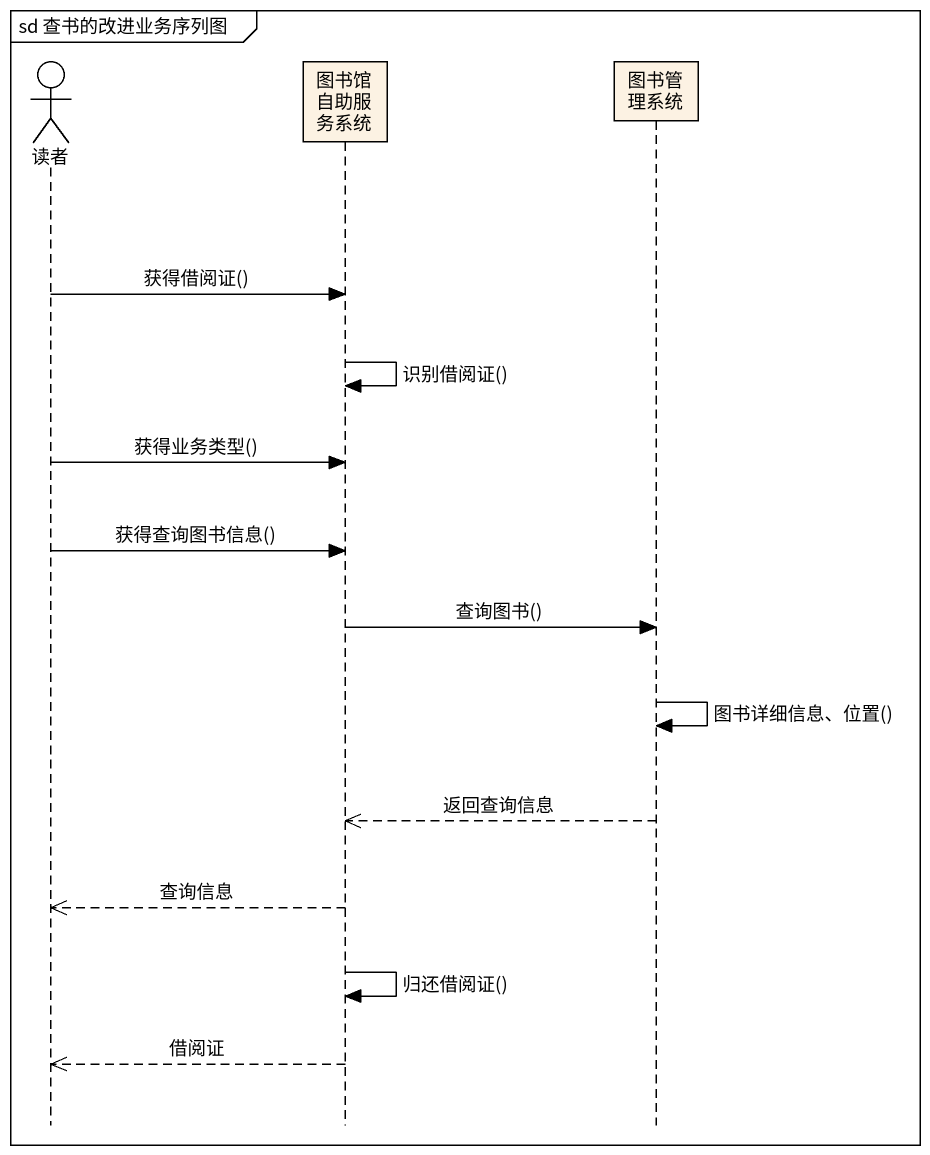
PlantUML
@startuml
mainframe sd 查书的改进业务序列图
hide footbox
actor 读者
participant 图书馆自助服务系统
participant 图书管理系统

读者 -> 图书馆自助服务系统 : 获得借阅证()
图书馆自助服务系统 -> 图书馆自助服务系统 : 识别借阅证()
读者 -> 图书馆自助服务系统 : 获得业务类型()
读者 -> 图书馆自助服务系统 : 获得查询图书信息()
图书馆自助服务系统 -> 图书管理系统 : 查询图书()
图书管理系统 -> 图书管理系统 : 图书详细信息、位置()
图书管理系统 -->> 图书馆自助服务系统 : 返回查询信息
图书馆自助服务系统 -->> 读者 : 查询信息
图书馆自助服务系统 -> 图书馆自助服务系统 : 归还借阅证()
图书馆自助服务系统 -->> 读者 : 借阅证
@enduml
